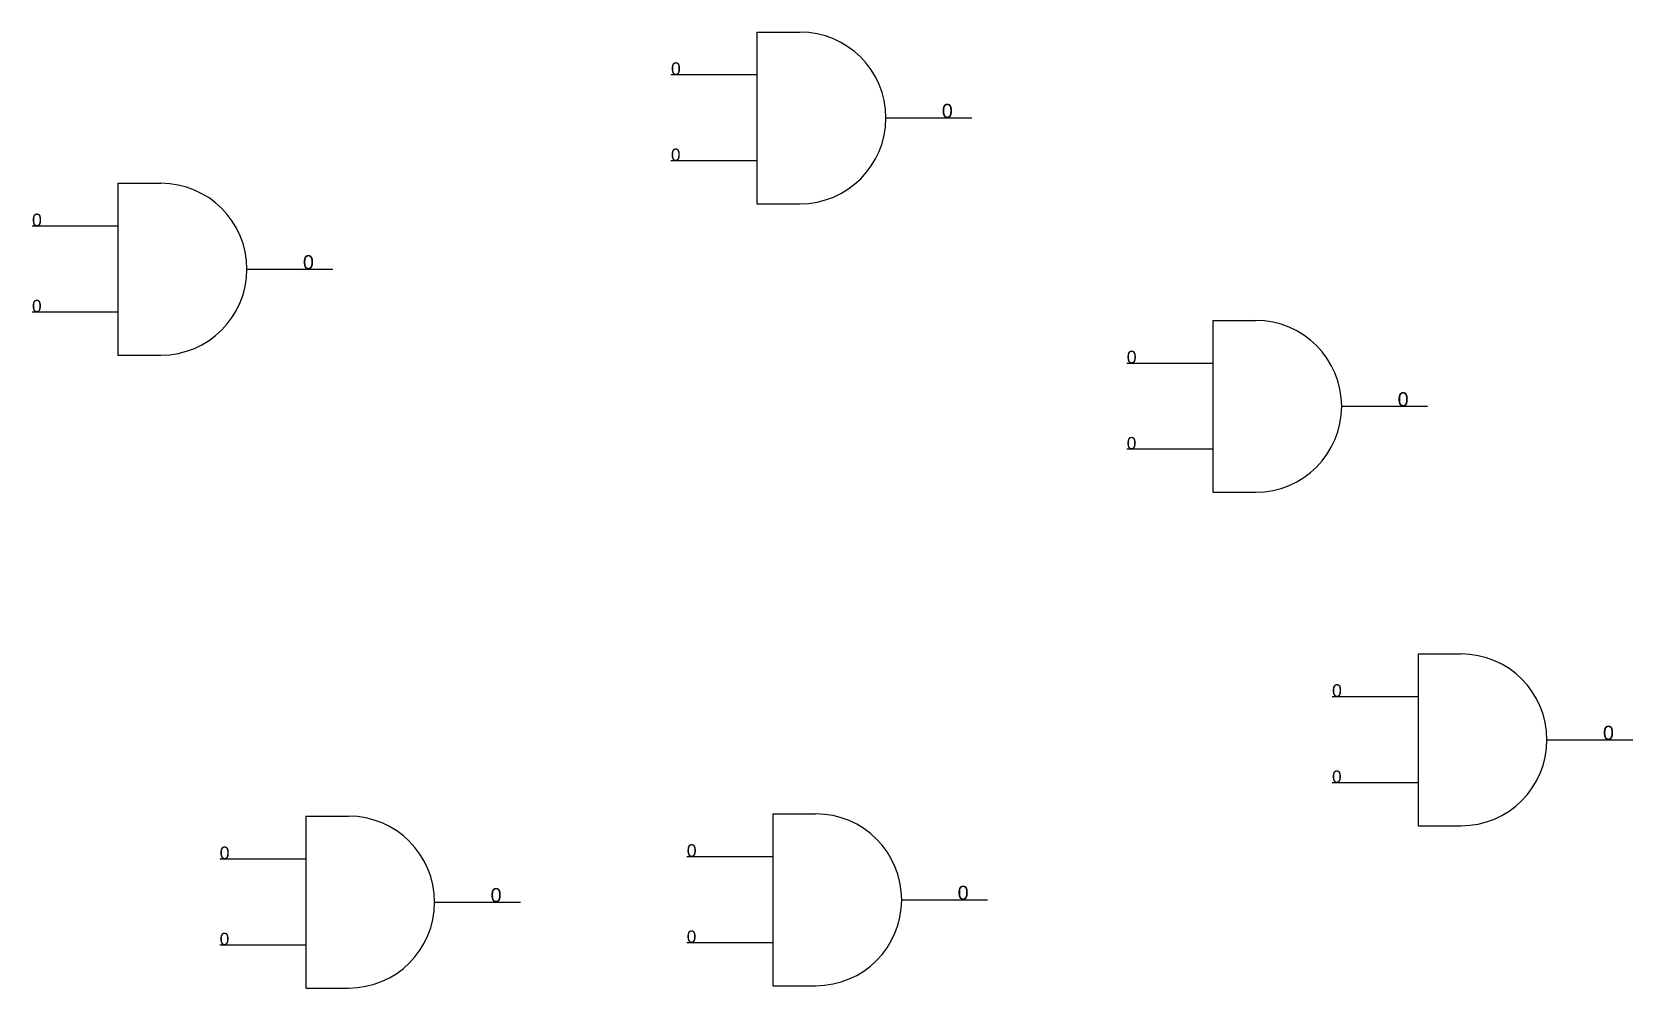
# Model space of a CAD drawing. Header units: millimetres. Extents: x 72 to 259, y 21 to 132.
import ezdxf

# ---------------------------------------------------------------- set-up
doc = ezdxf.new("R2010")
doc.units = ezdxf.units.MM
doc.styles.get("Standard").update_dxf_attribs({"font": 'arial.ttf'})

# ---------------------------------------------------------------- blocks, each defined once
blk = doc.blocks.new('AND')
for p, q in [((0, 100), (0, -100)), ((0, 100), (50, 100)), ((0, 50), (-100, 50)), ((150, 0), (250, 0)), ((0, -50), (-100, -50)), ((0, -100), (50, -100))]:
    blk.add_line(p, q)
blk.add_arc((50, 0), 100, 270, 90)
for tag, p, height in [('INPUTA', (-100, 50), 14.7), ('OUTPUT', (215.1, 0), 16.4), ('INPUTB', (-100, -50), 14.3)]:
    blk.add_attdef(tag, p, '', height=height)

msp = doc.modelspace()

# ---------------------------------------------------------------- block references
at = {"xscale": 0.1, "yscale": 0.1, "zscale": 0.1}
for p in [(156.73, 122.18), (82.41, 104.57), (209.75, 88.61), (233.63, 49.79), (158.57, 31.17), (104.24, 30.9)]:
    msp.add_blockref('AND', p, dxfattribs=at).add_auto_attribs({'INPUTA': '0', 'INPUTB': '0', 'OUTPUT': '0'})

doc.saveas('drawing.dxf')
